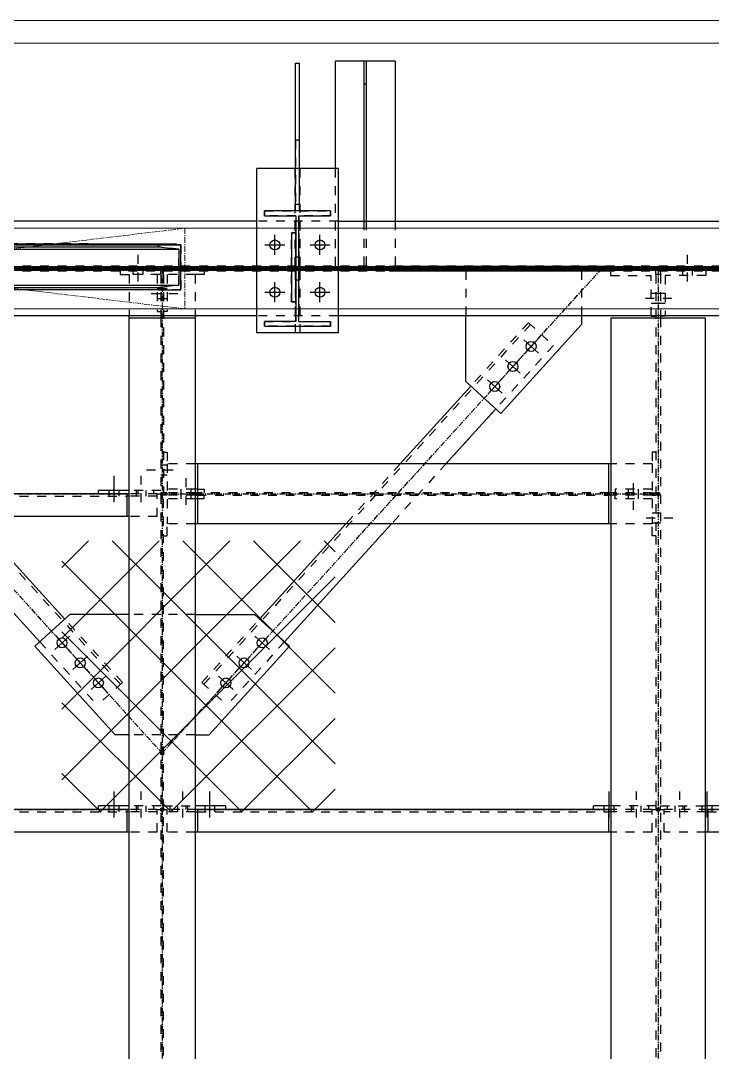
# Model space of a CAD drawing. Header units: inches. Extents: x 209270 to 234360, y -180214 to -150194.
# Drawn here: x 218898 to 220432, y -157002 to -154714 of the extents above; entities that cross this region are included whole.
import ezdxf

# ---------------------------------------------------------------- set-up
doc = ezdxf.new("R2010")
doc.units = ezdxf.units.IN
doc.header["$LTSCALE"] = 10
doc.header["$MEASUREMENT"] = 0
for name, pattern in [('CENTER', [2, 1.25, -0.25, 0.25, -0.25]), ('DXK_LINE_DOT2', [3.9198, 1.9599, -1.9599]), ('DXK_LINE_DOT5', [7.8785, 2.979, -0.9799, 0.9799, -0.9799, 0.9799, -0.9799]), ('HIDDEN', [0.375, 0.25, -0.125]), ('PHANTOM', [2.5, 1.25, -0.25, 0.25, -0.25, 0.25, -0.25])]:
    doc.linetypes.add(name, pattern=pattern)
for name, color, linetype in [('_STR_0', 7, 'Continuous'), ('_STR_1', 7, 'Continuous'), ('_STR_2', 7, 'Continuous'), ('_STR_4', 7, 'Continuous')]:
    doc.layers.add(name, color=color, linetype=linetype)
for name, color, linetype, lineweight in [('CEN', 1, 'CENTER', 9), ('DIM.', 42, 'Continuous', 13), ('handrail', 11, 'FENCELINE1', 9), ('HIDDEN', 3, 'HIDDEN', 9), ('MAIN OBJECT', 2, 'Continuous', 18), ('PANTHOM', 8, 'PHANTOM', 0), ('Sheeting', 4, 'Continuous', 0)]:
    doc.layers.add(name, color=color, linetype=linetype, lineweight=lineweight)
doc.linetypes.add('FENCELINE1', pattern='A,0.25,-0.1,[133,arial.ttf,S=0.1,R=0,X=-0.1,Y=0],-0.1,1', length=1.45)

# ---------------------------------------------------------------- blocks, each defined once
blk = doc.blocks.new('A$C0HI87687')
at = {"layer": 'CEN'}
for p, q in [((500.4, 89.4), (2000.4, -89.4)), ((2000.4, 89.4), (500.4, -89.4))]:
    blk.add_line(p, q, dxfattribs=at)
blk.add_lwpolyline([(500.4, 89.4), (2000.4, 89.4), (2000.4, -89.4), (500.4, -89.4)], close=True, dxfattribs=at)
blk = doc.blocks.new('GridLine-116860372-116908 - 114867')
at = {"layer": '_STR_2', "color": 7, "linetype": 'DXK_LINE_DOT5'}
blk.add_line((211379.7, -155263.7), (228961.1, -155263.7), dxfattribs=at)
blk = doc.blocks.new('Part-116860372-116072 - 114867')
at = {"layer": '_STR_1', "color": 6, "linetype": 'DXK_LINE_DOT2'}
for p, q in [((219885.3, -155269.1), (219885.3, -155368.7)), ((220141.8, -155269.1), (220141.8, -155368.7))]:
    blk.add_line(p, q, dxfattribs=at)
at = {"layer": '_STR_2', "color": 2, "linetype": 'Continuous'}
for p, q in [((219885.3, -155514.3), (219885.3, -155368.7)), ((220141.8, -155368.7), (220141.8, -155387.8)), ((220141.8, -155387.8), (219963, -155584.9)), ((219963, -155584.9), (219885.3, -155514.3))]:
    blk.add_line(p, q, dxfattribs=at)
blk = doc.blocks.new('Part-116860372-116066 - 114867')
at = {"layer": '_STR_1', "color": 6, "linetype": 'DXK_LINE_DOT2'}
for p, q in [((219208.7, -156031.1), (219138.7, -156031.1)), ((219208.7, -156297.9), (219138.7, -156297.9))]:
    blk.add_line(p, q, dxfattribs=at)
at = {"layer": '_STR_2', "color": 2, "linetype": 'Continuous'}
for p, q in [((219007.1, -156031.1), (218929.4, -156101.6)), ((219138.7, -156031.1), (219007.1, -156031.1)), ((218929.4, -156101.6), (219107.4, -156297.9)), ((219138.7, -156297.9), (219107.4, -156297.9))]:
    blk.add_line(p, q, dxfattribs=at)
blk = doc.blocks.new('Bolt-116860372-116067 - 114867')
at = {"layer": '_STR_2', "color": 1, "linetype": 'Continuous'}
for p, q in [((218973.6, -156108.7), (219006.2, -156079.2)), ((218975.1, -156077.7), (219004.7, -156110.3)), ((219013.9, -156153.2), (219046.5, -156123.6)), ((219015.4, -156122.1), (219045, -156154.7)), ((219054.2, -156197.6), (219086.8, -156168.1)), ((219055.7, -156166.6), (219085.3, -156199.1))]:
    blk.add_line(p, q, dxfattribs=at)
for centre in [(218989.9, -156094), (219030.2, -156138.4), (219070.5, -156182.8)]:
    blk.add_circle(centre, 11, dxfattribs=at)
blk = doc.blocks.new('Part-116860372-114888 - 114867')
at = {"layer": '_STR_1', "color": 6, "linetype": 'DXK_LINE_DOT2'}
for p, q in [((219601.9, -155158.7), (219421.9, -155158.7)), ((225232.5, -155258.3), (217317.9, -155258.3)), ((225232.5, -155269.1), (217317.9, -155269.1)), ((219601.9, -155368.7), (219421.9, -155368.7))]:
    blk.add_line(p, q, dxfattribs=at)
at = {"layer": '_STR_2', "color": 2, "linetype": 'Continuous'}
for p, q in [((219421.9, -155158.7), (217317.9, -155158.7)), ((219601.9, -155158.7), (225232.5, -155158.7)), ((219421.9, -155368.7), (217317.9, -155368.7)), ((225232.5, -155368.7), (219601.9, -155368.7))]:
    blk.add_line(p, q, dxfattribs=at)
at = {"layer": '_STR_4', "color": 4, "linetype": 'CENTER'}
blk.add_line((217011.9, -155263.7), (225511.9, -155263.7), dxfattribs=at)
blk = doc.blocks.new('Part-116860372-114946 - 114867')
at = {"layer": '_STR_4', "linetype": 'Continuous'}
blk.add_hatch(color=4, dxfattribs=at).paths.add_polyline_path([(220311.9, -155267.7, -1), (220311.9, -155259.7, -1)])
at = {"layer": '_STR_1', "color": 6, "linetype": 'DXK_LINE_DOT2'}
for p, q in [((220306.5, -155277.1), (220306.5, -155856.5)), ((220317.3, -155277.1), (220306.5, -155277.1)), ((220317.3, -155277.1), (220317.3, -155368.7)), ((220317.3, -155373.7), (220317.3, -159933.7)), ((220306.5, -155856.5), (220306.5, -159933.7))]:
    blk.add_line(p, q, dxfattribs=at)
at = {"layer": '_STR_2', "color": 2, "linetype": 'Continuous'}
for p, q in [((220206.9, -155373.7), (220206.9, -159938.7)), ((220416.9, -155373.7), (220206.9, -155373.7)), ((220306.5, -155368.7), (220306.5, -155373.7)), ((220317.3, -155368.7), (220317.3, -155373.7)), ((220416.9, -159938.7), (220416.9, -155373.7))]:
    blk.add_line(p, q, dxfattribs=at)
at = {"layer": '_STR_4', "color": 4, "linetype": 'CENTER'}
blk.add_line((220311.9, -155263.7), (220311.9, -160063.7), dxfattribs=at)
at = {"layer": '_STR_4', "color": 4, "linetype": 'Continuous'}
blk.add_circle((220311.9, -155263.7), 4, dxfattribs=at)
blk = doc.blocks.new('Part-116860372-114890 - 114867')
at = {"layer": '_STR_4', "linetype": 'Continuous'}
blk.add_hatch(color=4, dxfattribs=at).paths.add_polyline_path([(219511.9, -155267.7, -1), (219511.9, -155259.7, -1)])
at = {"layer": '_STR_1', "color": 6, "linetype": 'DXK_LINE_DOT2'}
for p, q in [((219438.7, -155146.6), (219438.7, -155135.7)), ((219438.7, -155135.7), (219585.1, -155135.7)), ((219508.7, -155146.6), (219438.7, -155146.6)), ((219508.7, -155380.8), (219508.7, -155146.6)), ((219585.1, -155146.6), (219515, -155146.6)), ((219515, -155146.6), (219515, -155380.8)), ((219585.1, -155135.7), (219585.1, -155146.6)), ((219438.7, -155391.7), (219438.7, -155380.8)), ((219438.7, -155380.8), (219508.7, -155380.8)), ((219585.1, -155391.7), (219438.7, -155391.7)), ((219515, -155380.8), (219585.1, -155380.8)), ((219585.1, -155380.8), (219585.1, -155391.7))]:
    blk.add_line(p, q, dxfattribs=at)
at = {"layer": '_STR_2', "color": 2, "linetype": 'Continuous'}
for p, q in [((219585.1, -155135.7), (219438.7, -155135.7)), ((219438.7, -155135.7), (219438.7, -155146.6)), ((219438.7, -155146.6), (219508.7, -155146.6)), ((219508.7, -155146.6), (219508.7, -155380.8)), ((219515, -155380.8), (219515, -155146.6)), ((219515, -155146.6), (219585.1, -155146.6)), ((219585.1, -155146.6), (219585.1, -155135.7)), ((219508.7, -155380.8), (219438.7, -155380.8)), ((219438.7, -155380.8), (219438.7, -155391.7)), ((219438.7, -155391.7), (219585.1, -155391.7)), ((219515, -155380.8), (219585.1, -155380.8)), ((219585.1, -155391.7), (219585.1, -155380.8))]:
    blk.add_line(p, q, dxfattribs=at)
at = {"layer": '_STR_4', "color": 4, "linetype": 'CENTER'}
blk.add_line((219511.9, -155263.7), (219511.9, -155263.7), dxfattribs=at)
at = {"layer": '_STR_4', "color": 4, "linetype": 'Continuous'}
blk.add_circle((219511.9, -155263.7), 4, dxfattribs=at)
blk = doc.blocks.new('Part-116860372-114945 - 114867')
at = {"layer": '_STR_4', "linetype": 'Continuous'}
blk.add_hatch(color=4, dxfattribs=at).paths.add_polyline_path([(219211.9, -155267.7, -1), (219211.9, -155259.7, -1)])
at = {"layer": '_STR_1', "color": 6, "linetype": 'DXK_LINE_DOT2'}
for p, q in [((219285.1, -155277.1), (219138.7, -155277.1)), ((219138.7, -155277.1), (219138.7, -155368.7)), ((219208.7, -155277.1), (219208.7, -155368.7)), ((219215, -155277.1), (219215, -155760.8)), ((219285.1, -155277.1), (219285.1, -155373.7)), ((219208.7, -155373.7), (219208.7, -158185.5)), ((219215, -158185.5), (219215, -155760.8))]:
    blk.add_line(p, q, dxfattribs=at)
at = {"layer": '_STR_2', "color": 2, "linetype": 'Continuous'}
for p, q in [((219138.7, -158185.5), (219138.7, -155368.7)), ((219285.1, -155373.7), (219138.7, -155373.7)), ((219208.7, -155368.7), (219208.7, -155373.7)), ((219215, -155368.7), (219215, -155373.7)), ((219285.1, -155368.7), (219285.1, -158185.5))]:
    blk.add_line(p, q, dxfattribs=at)
at = {"layer": '_STR_4', "color": 4, "linetype": 'CENTER'}
blk.add_line((219211.9, -155263.7), (219211.9, -158263.7), dxfattribs=at)
at = {"layer": '_STR_4', "color": 4, "linetype": 'Continuous'}
blk.add_circle((219211.9, -155263.7), 4, dxfattribs=at)
blk = doc.blocks.new('Part-116860372-114964 - 114867')
at = {"layer": '_STR_4', "linetype": 'Continuous'}
for points in [[(219211.9, -155767.7, -1), (219211.9, -155759.7, -1)], [(220311.9, -155767.7, -1), (220311.9, -155759.7, -1)]]:
    blk.add_hatch(color=4, dxfattribs=at).paths.add_polyline_path(points)
at = {"layer": '_STR_1', "color": 6, "linetype": 'DXK_LINE_DOT2'}
for p, q in [((219285.1, -155697.1), (219223, -155697.1)), ((219223, -155697.1), (219223, -155830.3)), ((220298.5, -155697.1), (220206.9, -155697.1)), ((220298.5, -155697.1), (220298.5, -155830.3)), ((219285.1, -155760.8), (219223, -155760.8)), ((219285.1, -155766.5), (219223, -155766.5)), ((220201.9, -155760.8), (219290.1, -155760.8)), ((219290.1, -155766.5), (220201.9, -155766.5)), ((220298.5, -155760.8), (220206.9, -155760.8)), ((220298.5, -155766.5), (220206.9, -155766.5)), ((219285.1, -155830.3), (219223, -155830.3)), ((220298.5, -155830.3), (220206.9, -155830.3))]:
    blk.add_line(p, q, dxfattribs=at)
at = {"layer": '_STR_2', "color": 2, "linetype": 'Continuous'}
for p, q in [((220206.9, -155697.1), (219285.1, -155697.1)), ((219290.1, -155697.1), (219290.1, -155830.3)), ((220201.9, -155697.1), (220201.9, -155830.3)), ((219290.1, -155760.8), (219285.1, -155760.8)), ((219285.1, -155766.5), (219290.1, -155766.5)), ((220206.9, -155760.8), (220201.9, -155760.8)), ((220206.9, -155766.5), (220201.9, -155766.5)), ((220206.9, -155830.3), (219285.1, -155830.3))]:
    blk.add_line(p, q, dxfattribs=at)
at = {"layer": '_STR_4', "color": 4, "linetype": 'CENTER'}
blk.add_line((219211.9, -155763.7), (220311.9, -155763.7), dxfattribs=at)
at = {"layer": '_STR_4', "color": 4, "linetype": 'Continuous'}
for centre in [(219211.9, -155763.7), (220311.9, -155763.7)]:
    blk.add_circle(centre, 4, dxfattribs=at)
blk = doc.blocks.new('Bolt-116860372-115879 - 114867')
at = {"layer": '_STR_1', "color": 1, "linetype": 'DXK_LINE_DOT2'}
for p, q in [((219165.7, -155781.7), (219165.7, -155723.7)), ((219154.7, -155763.7), (219154.7, -155755.7)), ((219154.7, -155768.7), (219154.7, -155763.7)), ((219176.7, -155763.7), (219176.7, -155755.7)), ((219176.7, -155768.7), (219176.7, -155763.7))]:
    blk.add_line(p, q, dxfattribs=at)
at = {"layer": '_STR_2', "color": 1, "linetype": 'Continuous'}
for p, q in [((219105.7, -155781.7), (219105.7, -155723.7)), ((219094.7, -155763.7), (219094.7, -155755.7)), ((219094.7, -155768.7), (219094.7, -155763.7)), ((219116.7, -155763.7), (219116.7, -155755.7)), ((219116.7, -155768.7), (219116.7, -155763.7))]:
    blk.add_line(p, q, dxfattribs=at)
blk = doc.blocks.new('Part-116860372-154281 - 114867')
at = {"layer": '_STR_1', "color": 6, "linetype": 'DXK_LINE_DOT2'}
for p, q in [((219595.3, -155041.7), (219595.3, -155258.3)), ((219659, -155158.7), (219659, -155258.3)), ((219664.7, -155158.7), (219664.7, -155258.3)), ((219728.5, -155158.7), (219728.5, -155258.3))]:
    blk.add_line(p, q, dxfattribs=at)
at = {"layer": '_STR_2', "color": 2, "linetype": 'Continuous'}
for p, q in [((219728.5, -154803.7), (219595.3, -154803.7)), ((219595.3, -154803.7), (219595.3, -155041.7)), ((219659, -154803.7), (219659, -155158.7)), ((219664.7, -154803.7), (219664.7, -155158.7)), ((219728.5, -154803.7), (219728.5, -155158.7)), ((219659, -154853.7), (219664.7, -154853.7))]:
    blk.add_line(p, q, dxfattribs=at)
blk = doc.blocks.new('Part-116860372-115058 - 114867')
at = {"layer": '_STR_4', "linetype": 'Continuous'}
for points in [[(218111.9, -156467.7, -1), (218111.9, -156459.7, -1)], [(219211.9, -156467.7, -1), (219211.9, -156459.7, -1)]]:
    blk.add_hatch(color=4, dxfattribs=at).paths.add_polyline_path(points)
at = {"layer": '_STR_1', "color": 6, "linetype": 'DXK_LINE_DOT2'}
for p, q in [((218190.1, -156463.7), (218123, -156463.7)), ((218123, -156513.7), (218123, -156463.7)), ((218185.1, -156468.7), (218123, -156468.7)), ((218190.1, -156468.7), (219133.7, -156468.7)), ((219200.7, -156463.7), (219133.7, -156463.7)), ((219200.7, -156468.7), (219138.7, -156468.7)), ((219200.7, -156513.7), (219200.7, -156463.7)), ((218185.1, -156513.7), (218123, -156513.7)), ((219200.7, -156513.7), (219138.7, -156513.7))]:
    blk.add_line(p, q, dxfattribs=at)
at = {"layer": '_STR_2', "color": 2, "linetype": 'Continuous'}
for p, q in [((218185.1, -156468.7), (218190.1, -156468.7)), ((219133.7, -156463.7), (218190.1, -156463.7)), ((218190.1, -156463.7), (218190.1, -156513.7)), ((219133.7, -156463.7), (219133.7, -156513.7)), ((219138.7, -156468.7), (219133.7, -156468.7)), ((219138.7, -156513.7), (218185.1, -156513.7))]:
    blk.add_line(p, q, dxfattribs=at)
at = {"layer": '_STR_4', "color": 4, "linetype": 'CENTER'}
for p, q in [((218111.9, -156463.7), (218123, -156463.7)), ((218190.1, -156463.7), (219133.7, -156463.7)), ((219200.7, -156463.7), (219211.9, -156463.7))]:
    blk.add_line(p, q, dxfattribs=at)
at = {"layer": '_STR_4', "color": 4, "linetype": 'Continuous'}
for centre in [(218111.9, -156463.7), (219211.9, -156463.7)]:
    blk.add_circle(centre, 4, dxfattribs=at)
blk = doc.blocks.new('Part-116860372-115059 - 114867')
at = {"layer": '_STR_4', "linetype": 'Continuous'}
for points in [[(219211.9, -156467.7, -1), (219211.9, -156459.7, -1)], [(220311.9, -156467.7, -1), (220311.9, -156459.7, -1)]]:
    blk.add_hatch(color=4, dxfattribs=at).paths.add_polyline_path(points)
at = {"layer": '_STR_1', "color": 6, "linetype": 'DXK_LINE_DOT2'}
for p, q in [((219290.1, -156463.7), (219223, -156463.7)), ((219223, -156513.7), (219223, -156463.7)), ((219285.1, -156468.7), (219223, -156468.7)), ((219290.1, -156468.7), (220201.9, -156468.7)), ((220298.5, -156463.7), (220201.9, -156463.7)), ((220298.5, -156468.7), (220206.9, -156468.7)), ((220298.5, -156513.7), (220298.5, -156463.7)), ((219285.1, -156513.7), (219223, -156513.7)), ((220298.5, -156513.7), (220206.9, -156513.7))]:
    blk.add_line(p, q, dxfattribs=at)
at = {"layer": '_STR_2', "color": 2, "linetype": 'Continuous'}
for p, q in [((219285.1, -156468.7), (219290.1, -156468.7)), ((220201.9, -156463.7), (219290.1, -156463.7)), ((219290.1, -156463.7), (219290.1, -156513.7)), ((220201.9, -156463.7), (220201.9, -156513.7)), ((220206.9, -156468.7), (220201.9, -156468.7)), ((220206.9, -156513.7), (219285.1, -156513.7))]:
    blk.add_line(p, q, dxfattribs=at)
at = {"layer": '_STR_4', "color": 4, "linetype": 'CENTER'}
for p, q in [((219211.9, -156463.7), (219223, -156463.7)), ((219290.1, -156463.7), (220201.9, -156463.7)), ((220298.5, -156463.7), (220311.9, -156463.7))]:
    blk.add_line(p, q, dxfattribs=at)
at = {"layer": '_STR_4', "color": 4, "linetype": 'Continuous'}
for centre in [(219211.9, -156463.7), (220311.9, -156463.7)]:
    blk.add_circle(centre, 4, dxfattribs=at)
blk = doc.blocks.new('Part-116860372-115060 - 114867')
at = {"layer": '_STR_4', "linetype": 'Continuous'}
for points in [[(220311.9, -156467.7, -1), (220311.9, -156459.7, -1)], [(221411.9, -156467.7, -1), (221411.9, -156459.7, -1)]]:
    blk.add_hatch(color=4, dxfattribs=at).paths.add_polyline_path(points)
at = {"layer": '_STR_1', "color": 6, "linetype": 'DXK_LINE_DOT2'}
for p, q in [((220421.9, -156463.7), (220325.3, -156463.7)), ((220325.3, -156513.7), (220325.3, -156463.7)), ((220416.9, -156468.7), (220325.3, -156468.7)), ((220421.9, -156468.7), (221340.3, -156468.7)), ((221401, -156463.7), (221340.3, -156463.7)), ((221401, -156468.7), (221345.3, -156468.7)), ((221401, -156513.7), (221401, -156463.7)), ((220416.9, -156513.7), (220325.3, -156513.7)), ((221401, -156513.7), (221340.3, -156513.7))]:
    blk.add_line(p, q, dxfattribs=at)
at = {"layer": '_STR_2', "color": 2, "linetype": 'Continuous'}
for p, q in [((220416.9, -156468.7), (220421.9, -156468.7)), ((221340.3, -156463.7), (220421.9, -156463.7)), ((220421.9, -156463.7), (220421.9, -156513.7)), ((221340.3, -156463.7), (221340.3, -156513.7)), ((221345.3, -156468.7), (221340.3, -156468.7)), ((221345.3, -156513.7), (220416.9, -156513.7))]:
    blk.add_line(p, q, dxfattribs=at)
at = {"layer": '_STR_4', "color": 4, "linetype": 'CENTER'}
for p, q in [((220311.9, -156463.7), (220325.3, -156463.7)), ((220421.9, -156463.7), (221340.3, -156463.7)), ((221401, -156463.7), (221411.9, -156463.7))]:
    blk.add_line(p, q, dxfattribs=at)
at = {"layer": '_STR_4', "color": 4, "linetype": 'Continuous'}
for centre in [(220311.9, -156463.7), (221411.9, -156463.7)]:
    blk.add_circle(centre, 4, dxfattribs=at)
blk = doc.blocks.new('Part-116860372-115067 - 114867')
at = {"layer": '_STR_4', "linetype": 'Continuous'}
for points in [[(218111.9, -155767.7, -1), (218111.9, -155759.7, -1)], [(219211.9, -155767.7, -1), (219211.9, -155759.7, -1)]]:
    blk.add_hatch(color=4, dxfattribs=at).paths.add_polyline_path(points)
at = {"layer": '_STR_1', "color": 6, "linetype": 'DXK_LINE_DOT2'}
for p, q in [((218190.1, -155763.7), (218123, -155763.7)), ((218123, -155813.7), (218123, -155763.7)), ((219200.7, -155763.7), (219133.7, -155763.7)), ((219200.7, -155813.7), (219200.7, -155763.7)), ((218185.1, -155768.7), (218123, -155768.7)), ((218190.1, -155768.7), (219133.7, -155768.7)), ((219200.7, -155768.7), (219138.7, -155768.7)), ((218185.1, -155813.7), (218123, -155813.7)), ((219200.7, -155813.7), (219138.7, -155813.7))]:
    blk.add_line(p, q, dxfattribs=at)
at = {"layer": '_STR_2', "color": 2, "linetype": 'Continuous'}
for p, q in [((219133.7, -155763.7), (218190.1, -155763.7)), ((218190.1, -155763.7), (218190.1, -155813.7)), ((219133.7, -155763.7), (219133.7, -155813.7)), ((218185.1, -155768.7), (218190.1, -155768.7)), ((219138.7, -155768.7), (219133.7, -155768.7)), ((219138.7, -155813.7), (218185.1, -155813.7))]:
    blk.add_line(p, q, dxfattribs=at)
at = {"layer": '_STR_4', "color": 4, "linetype": 'CENTER'}
for p, q in [((218111.9, -155763.7), (218123, -155763.7)), ((218190.1, -155763.7), (219133.7, -155763.7)), ((219200.7, -155763.7), (219211.9, -155763.7))]:
    blk.add_line(p, q, dxfattribs=at)
at = {"layer": '_STR_4', "color": 4, "linetype": 'Continuous'}
for centre in [(218111.9, -155763.7), (219211.9, -155763.7)]:
    blk.add_circle(centre, 4, dxfattribs=at)
blk = doc.blocks.new('Part-116860372-115093 - 114867')
at = {"layer": '_STR_4', "linetype": 'Continuous'}
for points in [[(220186.9, -155267.7, -1), (220186.9, -155259.7, -1)], [(219211.9, -156342.7, -1), (219211.9, -156334.7, -1)]]:
    blk.add_hatch(color=4, dxfattribs=at).paths.add_polyline_path(points)
at = {"layer": '_STR_1', "color": 6, "linetype": 'DXK_LINE_DOT2'}
for p, q in [((220028.5, -155387.7), (219304.5, -156185.9)), ((220024, -155383.7), (219896.4, -155524.4)), ((220024, -155383.7), (220079.6, -155434.1)), ((220079.6, -155434.1), (219720.2, -155830.3)), ((219739.8, -155697.1), (219619, -155830.3)), ((219300.1, -156181.9), (219427.7, -156041.2)), ((219483.3, -156091.5), (219355.6, -156232.3)), ((219300.1, -156181.9), (219355.6, -156232.3))]:
    blk.add_line(p, q, dxfattribs=at)
at = {"layer": '_STR_2', "color": 2, "linetype": 'Continuous'}
for p, q in [((219896.4, -155524.4), (219739.8, -155697.1)), ((219951.9, -155574.8), (219841, -155697.1)), ((219619, -155830.3), (219427.7, -156041.2)), ((219720.2, -155830.3), (219483.3, -156091.5))]:
    blk.add_line(p, q, dxfattribs=at)
at = {"layer": '_STR_4', "color": 4, "linetype": 'CENTER'}
blk.add_line((219211.9, -156338.7), (220186.9, -155263.7), dxfattribs=at)
at = {"layer": '_STR_4', "color": 4, "linetype": 'Continuous'}
for centre in [(220186.9, -155263.7), (219211.9, -156338.7)]:
    blk.add_circle(centre, 4, dxfattribs=at)
blk = doc.blocks.new('Part-116860372-115094 - 114867')
at = {"layer": '_STR_4', "linetype": 'Continuous'}
for points in [[(218236.9, -155267.7, -1), (218236.9, -155259.7, -1)], [(219211.9, -156342.7, -1), (219211.9, -156334.7, -1)]]:
    blk.add_hatch(color=4, dxfattribs=at).paths.add_polyline_path(points)
at = {"layer": '_STR_1', "color": 6, "linetype": 'DXK_LINE_DOT2'}
for p, q in [((218344.1, -155434.1), (218399.7, -155383.7)), ((218395.3, -155387.7), (219119.2, -156185.9)), ((218399.7, -155383.7), (218527.3, -155524.4)), ((218344.1, -155434.1), (218688.4, -155813.7)), ((218744.4, -155763.7), (218789.7, -155813.7)), ((219123.7, -156181.9), (218996, -156041.2)), ((218940.5, -156091.5), (219068.1, -156232.3)), ((219123.7, -156181.9), (219068.1, -156232.3))]:
    blk.add_line(p, q, dxfattribs=at)
at = {"layer": '_STR_2', "color": 2, "linetype": 'Continuous'}
for p, q in [((218527.3, -155524.4), (218744.4, -155763.7)), ((218471.8, -155574.8), (218643.1, -155763.7)), ((218688.4, -155813.7), (218940.5, -156091.5)), ((218789.7, -155813.7), (218996, -156041.2))]:
    blk.add_line(p, q, dxfattribs=at)
at = {"layer": '_STR_4', "color": 4, "linetype": 'CENTER'}
blk.add_line((218236.9, -155263.7), (219211.9, -156338.7), dxfattribs=at)
at = {"layer": '_STR_4', "color": 4, "linetype": 'Continuous'}
for centre in [(218236.9, -155263.7), (219211.9, -156338.7)]:
    blk.add_circle(centre, 4, dxfattribs=at)
blk = doc.blocks.new('Bolt-116860372-115490 - 114867')
at = {"layer": '_STR_1', "color": 1, "linetype": 'DXK_LINE_DOT2'}
for p, q in [((220283.5, -155329.1), (220361.5, -155329.1)), ((220296.5, -155318.1), (220306.5, -155318.1)), ((220306.5, -155318.1), (220317.3, -155318.1)), ((220317.3, -155318.1), (220327.3, -155318.1)), ((220296.5, -155340.1), (220306.5, -155340.1)), ((220306.5, -155340.1), (220317.3, -155340.1)), ((220317.3, -155340.1), (220327.3, -155340.1))]:
    blk.add_line(p, q, dxfattribs=at)
blk = doc.blocks.new('Part-116860372-115488 - 114867')
at = {"layer": '_STR_1', "color": 6, "linetype": 'DXK_LINE_DOT2'}
for p, q in [((220317.3, -155269.1), (220317.3, -155277.1)), ((220417.3, -155279.1), (220327.3, -155279.1)), ((220327.3, -155279.1), (220327.3, -155368.7)), ((220417.3, -155269.1), (220417.3, -155279.1)), ((220317.3, -155368.7), (220317.3, -155369.1))]:
    blk.add_line(p, q, dxfattribs=at)
at = {"layer": '_STR_2', "color": 2, "linetype": 'Continuous'}
for p, q in [((220327.3, -155369.1), (220317.3, -155369.1)), ((220327.3, -155368.7), (220327.3, -155369.1))]:
    blk.add_line(p, q, dxfattribs=at)
blk = doc.blocks.new('Part-116860372-115489 - 114867')
at = {"layer": '_STR_1', "color": 6, "linetype": 'DXK_LINE_DOT2'}
for p, q in [((220206.5, -155269.1), (220206.5, -155279.1)), ((220206.5, -155279.1), (220296.5, -155279.1)), ((220296.5, -155369.1), (220296.5, -155279.1)), ((220306.5, -155277.1), (220306.5, -155269.1))]:
    blk.add_line(p, q, dxfattribs=at)
at = {"layer": '_STR_2', "color": 2, "linetype": 'Continuous'}
for p, q in [((220296.5, -155368.7), (220296.5, -155369.1)), ((220296.5, -155369.1), (220306.5, -155369.1))]:
    blk.add_line(p, q, dxfattribs=at)
blk = doc.blocks.new('Bolt-116860372-115491 - 114867')
at = {"layer": '_STR_1', "color": 1, "linetype": 'DXK_LINE_DOT2'}
for p, q in [((220377.3, -155292.1), (220377.3, -155224.1)), ((220366.3, -155269.1), (220366.3, -155258.3)), ((220388.3, -155269.1), (220388.3, -155258.3)), ((220366.3, -155279.1), (220366.3, -155269.1)), ((220388.3, -155279.1), (220388.3, -155269.1))]:
    blk.add_line(p, q, dxfattribs=at)
blk = doc.blocks.new('Bolt-116860372-116167 - 114867')
at = {"layer": '_STR_2', "color": 1, "linetype": 'Continuous'}
for p, q in [((219461.9, -155233.2), (219461.9, -155189.2)), ((219561.9, -155233.2), (219561.9, -155189.2)), ((219439.9, -155211.2), (219483.9, -155211.2)), ((219539.9, -155211.2), (219583.9, -155211.2)), ((219461.9, -155338.2), (219461.9, -155294.2)), ((219561.9, -155338.2), (219561.9, -155294.2)), ((219439.9, -155316.2), (219483.9, -155316.2)), ((219539.9, -155316.2), (219583.9, -155316.2))]:
    blk.add_line(p, q, dxfattribs=at)
for centre in [(219461.9, -155211.2), (219561.9, -155211.2), (219461.9, -155316.2), (219561.9, -155316.2)]:
    blk.add_circle(centre, 11, dxfattribs=at)
blk = doc.blocks.new('Part-116860372-154749 - 114867')
at = {"layer": '_STR_1', "color": 6, "linetype": 'DXK_LINE_DOT2'}
for p, q in [((219243.6, -155209.2), (218404, -155209.1)), ((219243.7, -155210.8), (218404, -155210.7)), ((218404.1, -155210.7), (218404.1, -155209.1)), ((219243.7, -155210.8), (219243.7, -155210.7))]:
    blk.add_line(p, q, dxfattribs=at)
at = {"layer": '_STR_2', "color": 2, "linetype": 'Continuous'}
for p, q in [((219243.6, -155209.2), (218404, -155209.1)), ((218404, -155209.1), (218404, -155210.7)), ((218404, -155210.7), (219243.6, -155210.8)), ((219243.7, -155209.2), (219243.6, -155209.2)), ((219243.6, -155210.8), (219243.6, -155209.2)), ((219243.7, -155210.7), (219243.7, -155209.2))]:
    blk.add_line(p, q, dxfattribs=at)
blk = doc.blocks.new('Part-116860372-154746 - 114867')
at = {"layer": '_STR_1', "color": 6, "linetype": 'DXK_LINE_DOT2'}
for p, q in [((219203.7, -155215.7), (219203.7, -155210.7)), ((219203.7, -155210.7), (219253.7, -155210.7)), ((219248.7, -155220.6), (219203.7, -155215.7)), ((219253.7, -155210.7), (219253.7, -155310.7)), ((219248.7, -155300.8), (219248.7, -155220.6)), ((219203.7, -155305.8), (219248.7, -155300.8)), ((219203.7, -155310.7), (219203.7, -155305.8)), ((219253.7, -155310.7), (219203.7, -155310.7))]:
    blk.add_line(p, q, dxfattribs=at)
at = {"layer": '_STR_2', "color": 2, "linetype": 'Continuous'}
for p, q in [((219253.7, -155210.7), (219203.7, -155210.7)), ((219203.7, -155210.7), (219203.7, -155215.7)), ((219203.7, -155215.7), (219248.7, -155220.6)), ((219253.7, -155310.7), (219253.7, -155210.7)), ((219248.7, -155220.6), (219248.7, -155300.8)), ((219248.7, -155300.8), (219203.7, -155305.8)), ((219203.7, -155305.8), (219203.7, -155310.7)), ((219203.7, -155310.7), (219253.7, -155310.7))]:
    blk.add_line(p, q, dxfattribs=at)
blk = doc.blocks.new('Part-116860372-115555 - 114867')
at = {"layer": '_STR_1', "color": 6, "linetype": 'DXK_LINE_DOT2'}
for p, q in [((219215, -155277.1), (219215, -155269.1)), ((219223, -155277.1), (219223, -155359.1)), ((219305, -155277.1), (219285.1, -155277.1)), ((219305, -155269.1), (219305, -155277.1)), ((219223, -155359.1), (219215, -155359.1))]:
    blk.add_line(p, q, dxfattribs=at)
blk = doc.blocks.new('Part-116860372-115556 - 114867')
at = {"layer": '_STR_1', "color": 6, "linetype": 'DXK_LINE_DOT2'}
for p, q in [((219118.7, -155269.1), (219118.7, -155277.1)), ((219118.7, -155277.1), (219138.7, -155277.1)), ((219200.7, -155277.1), (219200.7, -155359.1)), ((219208.7, -155277.1), (219208.7, -155269.1)), ((219200.7, -155359.1), (219208.7, -155359.1))]:
    blk.add_line(p, q, dxfattribs=at)
blk = doc.blocks.new('Bolt-116860372-115557 - 114867')
at = {"layer": '_STR_1', "color": 1, "linetype": 'DXK_LINE_DOT2'}
for p, q in [((219200.7, -155308.1), (219208.7, -155308.1)), ((219208.7, -155308.1), (219215, -155308.1)), ((219215, -155308.1), (219223, -155308.1)), ((219187.7, -155319.1), (219255.7, -155319.1)), ((219200.7, -155330.1), (219208.7, -155330.1)), ((219208.7, -155330.1), (219215, -155330.1)), ((219215, -155330.1), (219223, -155330.1))]:
    blk.add_line(p, q, dxfattribs=at)
blk = doc.blocks.new('Bolt-116860372-115559 - 114867')
at = {"layer": '_STR_1', "color": 1, "linetype": 'DXK_LINE_DOT2'}
for p, q in [((219158.7, -155292.1), (219158.7, -155229.1)), ((219147.7, -155269.1), (219147.7, -155258.3)), ((219169.7, -155269.1), (219169.7, -155258.3)), ((219147.7, -155277.1), (219147.7, -155269.1)), ((219169.7, -155277.1), (219169.7, -155269.1))]:
    blk.add_line(p, q, dxfattribs=at)
blk = doc.blocks.new('Part-116860372-149888 - 114867')
at = {"layer": '_STR_1', "color": 6, "linetype": 'DXK_LINE_DOT2'}
for p, q in [((219507.9, -154978.2), (219507.9, -155135.7)), ((219515.9, -154978.2), (219515.9, -155135.7)), ((219507.9, -155120.7), (219515.9, -155120.7))]:
    blk.add_line(p, q, dxfattribs=at)
at = {"layer": '_STR_2', "color": 2, "linetype": 'Continuous'}
for p, q in [((219507.9, -154978.2), (219507.9, -154808.1)), ((219507.9, -154808.1), (219515.9, -154808.1)), ((219515.9, -154808.1), (219515.9, -154978.2)), ((219507.9, -155135.7), (219507.9, -154978.2)), ((219507.9, -154978.2), (219515.9, -154978.2)), ((219515.9, -154978.2), (219515.9, -155135.7)), ((219515.9, -155135.7), (219507.9, -155135.7))]:
    blk.add_line(p, q, dxfattribs=at)
blk = doc.blocks.new('Part-116860372-154757 - 114867')
at = {"layer": '_STR_1', "color": 6, "linetype": 'DXK_LINE_DOT2'}
for p, q in [((219498.5, -155337.3), (219498.5, -155184.1)), ((219498.5, -155184.1), (219508.5, -155184.1)), ((219508.5, -155184.1), (219508.5, -155337.3)), ((219508.5, -155337.3), (219498.5, -155337.3))]:
    blk.add_line(p, q, dxfattribs=at)
at = {"layer": '_STR_2', "color": 2, "linetype": 'Continuous'}
for p, q in [((219508.5, -155184.1), (219498.5, -155184.1)), ((219498.5, -155184.1), (219498.5, -155337.3)), ((219508.5, -155337.3), (219508.5, -155184.1)), ((219498.5, -155337.3), (219508.5, -155337.3))]:
    blk.add_line(p, q, dxfattribs=at)
blk = doc.blocks.new('Part-116860372-115596 - 114867')
at = {"layer": '_STR_1', "color": 6, "linetype": 'DXK_LINE_DOT2'}
for p, q in [((219215, -155670.8), (219223, -155670.8)), ((219223, -155670.8), (219223, -155697.1)), ((219223, -155760.8), (219215, -155760.8)), ((219285.1, -155752.8), (219223, -155752.8)), ((219290.1, -155760.8), (219285.1, -155760.8)), ((219290.1, -155752.8), (219305, -155752.8)), ((219305, -155752.8), (219305, -155760.8))]:
    blk.add_line(p, q, dxfattribs=at)
at = {"layer": '_STR_2', "color": 2, "linetype": 'Continuous'}
blk.add_line((219290.1, -155752.8), (219285.1, -155752.8), dxfattribs=at)
blk = doc.blocks.new('Part-116860372-115597 - 114867')
at = {"layer": '_STR_1', "color": 6, "linetype": 'DXK_LINE_DOT2'}
for p, q in [((219223, -155766.5), (219215, -155766.5)), ((219290.1, -155766.5), (219285.1, -155766.5)), ((219305, -155774.5), (219305, -155766.5)), ((219285.1, -155774.5), (219223, -155774.5)), ((219305, -155774.5), (219290.1, -155774.5)), ((219223, -155856.5), (219223, -155830.3)), ((219215, -155856.5), (219223, -155856.5))]:
    blk.add_line(p, q, dxfattribs=at)
at = {"layer": '_STR_2', "color": 2, "linetype": 'Continuous'}
blk.add_line((219290.1, -155774.5), (219285.1, -155774.5), dxfattribs=at)
blk = doc.blocks.new('Bolt-116860372-115598 - 114867')
at = {"layer": '_STR_1', "color": 1, "linetype": 'DXK_LINE_DOT2'}
for p, q in [((219265, -155787.5), (219265, -155719.5)), ((219254, -155760.8), (219254, -155752.8)), ((219254, -155766.5), (219254, -155760.8)), ((219254, -155774.5), (219254, -155766.5)), ((219276, -155760.8), (219276, -155752.8)), ((219276, -155766.5), (219276, -155760.8)), ((219276, -155774.5), (219276, -155766.5))]:
    blk.add_line(p, q, dxfattribs=at)
blk = doc.blocks.new('Part-116860372-115600 - 114867')
at = {"layer": '_STR_1', "color": 6, "linetype": 'DXK_LINE_DOT2'}
for p, q in [((220216.5, -155774.5), (220216.5, -155766.5)), ((220298.5, -155766.5), (220306.5, -155766.5)), ((220298.5, -155774.5), (220216.5, -155774.5)), ((220298.5, -155856.5), (220298.5, -155830.3)), ((220306.5, -155856.5), (220298.5, -155856.5))]:
    blk.add_line(p, q, dxfattribs=at)
blk = doc.blocks.new('Part-116860372-115601 - 114867')
at = {"layer": '_STR_1', "color": 6, "linetype": 'DXK_LINE_DOT2'}
for p, q in [((220306.5, -155670.8), (220298.5, -155670.8)), ((220298.5, -155670.8), (220298.5, -155697.1)), ((220298.5, -155752.8), (220216.5, -155752.8)), ((220216.5, -155752.8), (220216.5, -155760.8)), ((220298.5, -155760.8), (220306.5, -155760.8))]:
    blk.add_line(p, q, dxfattribs=at)
blk = doc.blocks.new('Bolt-116860372-115602 - 114867')
at = {"layer": '_STR_1', "color": 1, "linetype": 'DXK_LINE_DOT2'}
for p, q in [((220256.5, -155739.8), (220256.5, -155807.8)), ((220245.5, -155752.8), (220245.5, -155760.8)), ((220245.5, -155760.8), (220245.5, -155766.5)), ((220245.5, -155766.5), (220245.5, -155774.5)), ((220267.5, -155752.8), (220267.5, -155760.8)), ((220267.5, -155760.8), (220267.5, -155766.5)), ((220267.5, -155766.5), (220267.5, -155774.5))]:
    blk.add_line(p, q, dxfattribs=at)
blk = doc.blocks.new('Bolt-116860372-115605 - 114867')
at = {"layer": '_STR_1', "color": 1, "linetype": 'DXK_LINE_DOT2'}
for p, q in [((219215, -155699.8), (219208.7, -155699.8)), ((219223, -155699.8), (219215, -155699.8)), ((219236, -155710.8), (219173, -155710.8)), ((219215, -155721.8), (219208.7, -155721.8)), ((219223, -155721.8), (219215, -155721.8))]:
    blk.add_line(p, q, dxfattribs=at)
blk = doc.blocks.new('Bolt-116860372-115606 - 114867')
at = {"layer": '_STR_1', "color": 1, "linetype": 'DXK_LINE_DOT2'}
for p, q in [((220298.5, -155805.5), (220306.5, -155805.5)), ((220306.5, -155805.5), (220317.3, -155805.5)), ((220285.5, -155816.5), (220353.5, -155816.5)), ((220298.5, -155827.5), (220306.5, -155827.5)), ((220306.5, -155827.5), (220317.3, -155827.5))]:
    blk.add_line(p, q, dxfattribs=at)
blk = doc.blocks.new('Part-116860372-115693 - 114867')
at = {"layer": '_STR_1', "color": 6, "linetype": 'DXK_LINE_DOT2'}
for p, q in [((219070.8, -156463.7), (219070.8, -156455.7)), ((219208.7, -156455.7), (219138.7, -156455.7)), ((219158.7, -156463.7), (219158.7, -156455.7)), ((219193.7, -156463.7), (219193.7, -156455.7))]:
    blk.add_line(p, q, dxfattribs=at)
at = {"layer": '_STR_2', "color": 2, "linetype": 'Continuous'}
for p, q in [((219138.7, -156455.7), (219070.7, -156455.7)), ((219070.7, -156463.7), (219070.7, -156455.7)), ((219138.7, -156463.7), (219133.7, -156463.7))]:
    blk.add_line(p, q, dxfattribs=at)
blk = doc.blocks.new('Bolt-116860372-115694 - 114867')
at = {"layer": '_STR_1', "color": 1, "linetype": 'DXK_LINE_DOT2'}
for p, q in [((219165.7, -156481.7), (219165.7, -156423.7)), ((219154.7, -156463.7), (219154.7, -156455.7)), ((219154.7, -156468.7), (219154.7, -156463.7)), ((219176.7, -156463.7), (219176.7, -156455.7)), ((219176.7, -156468.7), (219176.7, -156463.7))]:
    blk.add_line(p, q, dxfattribs=at)
at = {"layer": '_STR_2', "color": 1, "linetype": 'Continuous'}
for p, q in [((219105.7, -156481.7), (219105.7, -156423.7)), ((219094.7, -156463.7), (219094.7, -156455.7)), ((219094.7, -156468.7), (219094.7, -156463.7)), ((219116.7, -156463.7), (219116.7, -156455.7)), ((219116.7, -156468.7), (219116.7, -156463.7))]:
    blk.add_line(p, q, dxfattribs=at)
blk = doc.blocks.new('Part-116860372-115695 - 114867')
at = {"layer": '_STR_1', "color": 6, "linetype": 'DXK_LINE_DOT2'}
for p, q in [((219215, -156455.7), (219285.1, -156455.7)), ((219230, -156463.7), (219230, -156455.7)), ((219265, -156463.7), (219265, -156455.7)), ((219353, -156463.7), (219353, -156455.7))]:
    blk.add_line(p, q, dxfattribs=at)
at = {"layer": '_STR_2', "color": 2, "linetype": 'Continuous'}
for p, q in [((219353, -156455.7), (219285.1, -156455.7)), ((219290.1, -156463.7), (219285.1, -156463.7)), ((219353, -156463.7), (219353, -156455.7))]:
    blk.add_line(p, q, dxfattribs=at)
blk = doc.blocks.new('Bolt-116860372-115696 - 114867')
at = {"layer": '_STR_1', "color": 1, "linetype": 'DXK_LINE_DOT2'}
for p, q in [((219258, -156481.7), (219258, -156423.7)), ((219247, -156463.7), (219247, -156455.7)), ((219247, -156468.7), (219247, -156463.7)), ((219269, -156463.7), (219269, -156455.7)), ((219269, -156468.7), (219269, -156463.7))]:
    blk.add_line(p, q, dxfattribs=at)
at = {"layer": '_STR_2', "color": 1, "linetype": 'Continuous'}
for p, q in [((219318, -156481.7), (219318, -156423.7)), ((219307, -156463.7), (219307, -156455.7)), ((219307, -156468.7), (219307, -156463.7)), ((219329, -156463.7), (219329, -156455.7)), ((219329, -156468.7), (219329, -156463.7))]:
    blk.add_line(p, q, dxfattribs=at)
blk = doc.blocks.new('Part-116860372-115697 - 114867')
at = {"layer": '_STR_1', "color": 6, "linetype": 'DXK_LINE_DOT2'}
for p, q in [((220168.5, -156463.7), (220168.5, -156455.7)), ((220306.5, -156455.7), (220206.9, -156455.7)), ((220256.5, -156463.7), (220256.5, -156455.7)), ((220291.5, -156463.7), (220291.5, -156455.7)), ((220306.5, -156455.7), (220306.5, -156463.7))]:
    blk.add_line(p, q, dxfattribs=at)
at = {"layer": '_STR_2', "color": 2, "linetype": 'Continuous'}
for p, q in [((220206.9, -156455.7), (220168.5, -156455.7)), ((220168.5, -156463.7), (220168.5, -156455.7)), ((220206.9, -156463.7), (220201.9, -156463.7))]:
    blk.add_line(p, q, dxfattribs=at)
blk = doc.blocks.new('Bolt-116860372-115698 - 114867')
at = {"layer": '_STR_1', "color": 1, "linetype": 'DXK_LINE_DOT2'}
for p, q in [((220263.5, -156481.7), (220263.5, -156423.7)), ((220252.5, -156463.7), (220252.5, -156455.7)), ((220252.5, -156468.7), (220252.5, -156463.7)), ((220274.5, -156463.7), (220274.5, -156455.7)), ((220274.5, -156468.7), (220274.5, -156463.7))]:
    blk.add_line(p, q, dxfattribs=at)
at = {"layer": '_STR_2', "color": 1, "linetype": 'Continuous'}
for p, q in [((220203.5, -156481.7), (220203.5, -156423.7)), ((220192.5, -156463.7), (220192.5, -156455.7)), ((220192.5, -156468.7), (220192.5, -156463.7)), ((220214.5, -156463.7), (220214.5, -156455.7)), ((220214.5, -156468.7), (220214.5, -156463.7))]:
    blk.add_line(p, q, dxfattribs=at)
blk = doc.blocks.new('Part-116860372-115699 - 114867')
at = {"layer": '_STR_1', "color": 6, "linetype": 'DXK_LINE_DOT2'}
for p, q in [((220317.3, -156463.7), (220317.3, -156455.7)), ((220317.3, -156455.7), (220416.9, -156455.7)), ((220332.3, -156463.7), (220332.3, -156455.7)), ((220367.3, -156463.7), (220367.3, -156455.7)), ((220455.2, -156463.7), (220455.2, -156455.7))]:
    blk.add_line(p, q, dxfattribs=at)
at = {"layer": '_STR_2', "color": 2, "linetype": 'Continuous'}
for p, q in [((220455.3, -156455.7), (220416.9, -156455.7)), ((220421.9, -156463.7), (220416.9, -156463.7)), ((220455.3, -156463.7), (220455.3, -156455.7))]:
    blk.add_line(p, q, dxfattribs=at)
blk = doc.blocks.new('Bolt-116860372-115700 - 114867')
at = {"layer": '_STR_1', "color": 1, "linetype": 'DXK_LINE_DOT2'}
for p, q in [((220360.3, -156481.7), (220360.3, -156423.7)), ((220349.3, -156463.7), (220349.3, -156455.7)), ((220349.3, -156468.7), (220349.3, -156463.7)), ((220371.3, -156463.7), (220371.3, -156455.7)), ((220371.3, -156468.7), (220371.3, -156463.7))]:
    blk.add_line(p, q, dxfattribs=at)
at = {"layer": '_STR_2', "color": 1, "linetype": 'Continuous'}
for p, q in [((220420.3, -156481.7), (220420.3, -156423.7)), ((220409.3, -156463.7), (220409.3, -156455.7)), ((220409.3, -156468.7), (220409.3, -156463.7)), ((220431.3, -156463.7), (220431.3, -156455.7)), ((220431.3, -156468.7), (220431.3, -156463.7))]:
    blk.add_line(p, q, dxfattribs=at)
blk = doc.blocks.new('Part-116860372-115877 - 114867')
at = {"layer": '_STR_1', "color": 6, "linetype": 'DXK_LINE_DOT2'}
for p, q in [((219070.8, -155763.7), (219070.8, -155755.7)), ((219208.7, -155755.7), (219138.7, -155755.7)), ((219158.7, -155763.7), (219158.7, -155755.7)), ((219193.7, -155763.7), (219193.7, -155755.7))]:
    blk.add_line(p, q, dxfattribs=at)
at = {"layer": '_STR_2', "color": 2, "linetype": 'Continuous'}
for p, q in [((219138.7, -155755.7), (219070.7, -155755.7)), ((219070.7, -155763.7), (219070.7, -155755.7)), ((219138.7, -155763.7), (219133.7, -155763.7))]:
    blk.add_line(p, q, dxfattribs=at)
blk = doc.blocks.new('Part-116860372-116545 - 114867')
at = {"layer": '_STR_1', "color": 6, "linetype": 'DXK_LINE_DOT2'}
for p, q in [((219506.9, -155258.3), (219506.9, -155041.7)), ((219506.9, -155041.7), (219507.9, -155041.7)), ((219515.9, -155041.7), (219516.9, -155041.7)), ((219516.9, -155041.7), (219516.9, -155258.3)), ((219516.9, -155238.3), (219506.9, -155238.3))]:
    blk.add_line(p, q, dxfattribs=at)
blk = doc.blocks.new('Part-116860372-116069 - 114867')
at = {"layer": '_STR_1', "color": 6, "linetype": 'DXK_LINE_DOT2'}
for p, q in [((219285.1, -156031.1), (219215, -156031.1)), ((219285.1, -156297.9), (219215, -156297.9))]:
    blk.add_line(p, q, dxfattribs=at)
at = {"layer": '_STR_2', "color": 2, "linetype": 'Continuous'}
for p, q in [((219285.1, -156031.1), (219416.6, -156031.1)), ((219416.6, -156031.1), (219494.4, -156101.6)), ((219316.3, -156297.9), (219494.4, -156101.6)), ((219285.1, -156297.9), (219316.3, -156297.9))]:
    blk.add_line(p, q, dxfattribs=at)
blk = doc.blocks.new('Bolt-116860372-116070 - 114867')
at = {"layer": '_STR_2', "color": 1, "linetype": 'Continuous'}
for p, q in [((219417.5, -156079.2), (219450.1, -156108.7)), ((219448.6, -156077.7), (219419, -156110.3)), ((219377.2, -156123.6), (219409.8, -156153.2)), ((219408.3, -156122.1), (219378.7, -156154.7)), ((219336.9, -156168.1), (219369.5, -156197.6)), ((219368, -156166.6), (219338.4, -156199.1))]:
    blk.add_line(p, q, dxfattribs=at)
for centre in [(219433.8, -156094), (219393.5, -156138.4), (219353.2, -156182.8)]:
    blk.add_circle(centre, 11, dxfattribs=at)
blk = doc.blocks.new('Bolt-116860372-116073 - 114867')
at = {"layer": '_STR_2', "color": 1, "linetype": 'Continuous'}
for p, q in [((220046.4, -155451.3), (220013.8, -155421.7)), ((220015.4, -155452.8), (220044.9, -155420.2)), ((220006.1, -155495.7), (219973.5, -155466.1)), ((219975, -155497.2), (220004.6, -155464.6)), ((219965.8, -155540.2), (219933.2, -155510.6)), ((219934.7, -155541.7), (219964.3, -155509.1))]:
    blk.add_line(p, q, dxfattribs=at)
for centre in [(220030.1, -155436.5), (219989.8, -155480.9), (219949.5, -155525.4)]:
    blk.add_circle(centre, 11, dxfattribs=at)
blk = doc.blocks.new('Part-116860372-116166 - 114867')
at = {"layer": '_STR_1', "color": 6, "linetype": 'DXK_LINE_DOT2'}
blk.add_line((219515.9, -155041.7), (219507.9, -155041.7), dxfattribs=at)
at = {"layer": '_STR_2', "color": 2, "linetype": 'Continuous'}
for p, q in [((219421.9, -155406.2), (219421.9, -155041.7)), ((219507.9, -155041.7), (219421.9, -155041.7)), ((219601.9, -155041.7), (219515.9, -155041.7)), ((219601.9, -155041.7), (219601.9, -155406.2)), ((219601.9, -155406.2), (219421.9, -155406.2))]:
    blk.add_line(p, q, dxfattribs=at)
blk = doc.blocks.new('Part-116860372-116169 - 114867')
at = {"layer": '_STR_2', "color": 2, "linetype": 'Continuous'}
for p, q in [((219715.3, -155258.7), (220204.6, -155258.7)), ((219715.3, -155258.7), (219715.3, -155268.7)), ((220024.1, -155268.7), (220024.1, -155258.7)), ((220204.6, -155258.7), (220204.6, -155268.7)), ((219715.3, -155268.7), (220204.6, -155268.7))]:
    blk.add_line(p, q, dxfattribs=at)
blk = doc.blocks.new('Part-116860372-116544 - 114867')
at = {"layer": '_STR_1', "color": 6, "linetype": 'DXK_LINE_DOT2'}
for p, q in [((219506.9, -155269.1), (219506.9, -155406.2)), ((219516.9, -155269.1), (219516.9, -155406.2)), ((219516.9, -155289.1), (219506.9, -155289.1)), ((219516.9, -155406.2), (219506.9, -155406.2))]:
    blk.add_line(p, q, dxfattribs=at)
blk = doc.blocks.new('Part-116860372-154747 - 114867')
at = {"layer": '_STR_1', "color": 6, "linetype": 'DXK_LINE_DOT2'}
blk.add_line((219203.7, -155210.7), (218812.5, -155210.7), dxfattribs=at)
at = {"layer": '_STR_2', "color": 2, "linetype": 'Continuous'}
for p, q in [((218812.5, -155210.7), (218427.8, -155210.7)), ((218427.8, -155215.7), (219203.7, -155215.7)), ((218382.8, -155220.6), (219248.7, -155220.6)), ((218382.8, -155300.8), (219248.7, -155300.8)), ((218427.8, -155305.8), (219203.7, -155305.8)), ((219203.7, -155310.7), (218427.8, -155310.7))]:
    blk.add_line(p, q, dxfattribs=at)

msp = doc.modelspace()

# ---------------------------------------------------------------- hatches: boundary and pattern name
at = {"layer": 'PANTHOM'}
h = msp.add_hatch(dxfattribs=at)
h.set_pattern_fill('ANSI37', color=256, scale=887.309452, angle=-180)
h.set_pattern_definition([(225, (322834.59, 2114878.95), (78.4278163, -78.4278163), []), (315, (322834.59, 2114878.95), (78.4278163, 78.4278163), [])])
h.paths.add_polyline_path([(219595.8, -156469.9), (219595.8, -155867.7), (218989.2, -155867.7), (218989.2, -156469.9)])

# ---------------------------------------------------------------- linework, layer by layer
at = {"layer": 'CEN'}
msp.add_line((217212.2, -155263.7), (228311.6, -155263.7), dxfattribs=at)
at = {"layer": 'CEN', "elevation": 0.8}
msp.add_lwpolyline([(217011.9, -155263.7), (228511.9, -155263.7), (228511.9, -165263.7), (217011.9, -165263.7)], close=True, dxfattribs=at)
at = {"layer": 'handrail', "const_width": 10, "elevation": -448149754.8}
msp.add_lwpolyline([(228511.9, -159158.7), (228511.9, -155263.7), (217011.9, -155263.7), (217011.9, -156838.4)], dxfattribs=at)
at = {"layer": 'HIDDEN', "elevation": 0.8}
msp.add_lwpolyline([(228307.2, -155268.1), (217216.6, -155268.1), (217216.6, -155259.3), (228307.2, -155259.3)], close=True, dxfattribs=at)
at = {"layer": 'MAIN OBJECT', "elevation": 0.8}
msp.add_lwpolyline([(228307.2, -155353.1), (217216.6, -155353.1), (217216.6, -155174.3), (228307.2, -155174.3)], close=True, dxfattribs=at)
at = {"layer": 'Sheeting'}
for points in [[(216351.9, -154713.7), (229171.9, -154713.7), (229171.9, -165813.7), (216351.9, -165813.7)], [(216401.9, -154763.7), (229121.9, -154763.7), (229121.9, -165763.7), (216401.9, -165763.7)]]:
    msp.add_lwpolyline(points, close=True, dxfattribs=at)

# ---------------------------------------------------------------- block references
at = {"layer": '_STR_0', "zscale": 0.8}
for name in ['Part-116860372-154281 - 114867', 'Part-116860372-149888 - 114867', 'Part-116860372-116166 - 114867', 'Part-116860372-116545 - 114867', 'Part-116860372-114890 - 114867', 'GridLine-116860372-116908 - 114867', 'Part-116860372-114888 - 114867', 'Bolt-116860372-116167 - 114867', 'Part-116860372-154757 - 114867', 'Part-116860372-154747 - 114867', 'Part-116860372-154749 - 114867', 'Part-116860372-154746 - 114867', 'Bolt-116860372-115559 - 114867', 'Bolt-116860372-115491 - 114867', 'Part-116860372-115094 - 114867', 'Part-116860372-114945 - 114867', 'Part-116860372-115093 - 114867', 'Part-116860372-116169 - 114867', 'Part-116860372-114946 - 114867', 'Part-116860372-115556 - 114867', 'Part-116860372-115555 - 114867', 'Part-116860372-116544 - 114867', 'Part-116860372-116072 - 114867', 'Part-116860372-115489 - 114867', 'Part-116860372-115488 - 114867', 'Bolt-116860372-115557 - 114867', 'Bolt-116860372-115490 - 114867', 'Bolt-116860372-116073 - 114867', 'Part-116860372-115596 - 114867', 'Part-116860372-115601 - 114867', 'Bolt-116860372-115605 - 114867', 'Part-116860372-114964 - 114867', 'Bolt-116860372-115598 - 114867', 'Bolt-116860372-115879 - 114867', 'Bolt-116860372-115602 - 114867', 'Part-116860372-115067 - 114867', 'Part-116860372-115877 - 114867', 'Part-116860372-115597 - 114867', 'Part-116860372-115600 - 114867', 'Bolt-116860372-115606 - 114867', 'Part-116860372-116066 - 114867', 'Part-116860372-116069 - 114867', 'Bolt-116860372-116067 - 114867', 'Bolt-116860372-116070 - 114867', 'Bolt-116860372-115694 - 114867', 'Bolt-116860372-115696 - 114867', 'Bolt-116860372-115698 - 114867', 'Bolt-116860372-115700 - 114867', 'Part-116860372-115058 - 114867', 'Part-116860372-115693 - 114867', 'Part-116860372-115059 - 114867', 'Part-116860372-115695 - 114867', 'Part-116860372-115697 - 114867', 'Part-116860372-115060 - 114867', 'Part-116860372-115699 - 114867']:
    msp.add_blockref(name, (0, 0), dxfattribs=at)
at = {"layer": 'DIM.'}
msp.add_blockref('A$C0HI87687', (217261.9, -155263.7), dxfattribs=at)

doc.saveas('drawing.dxf')
